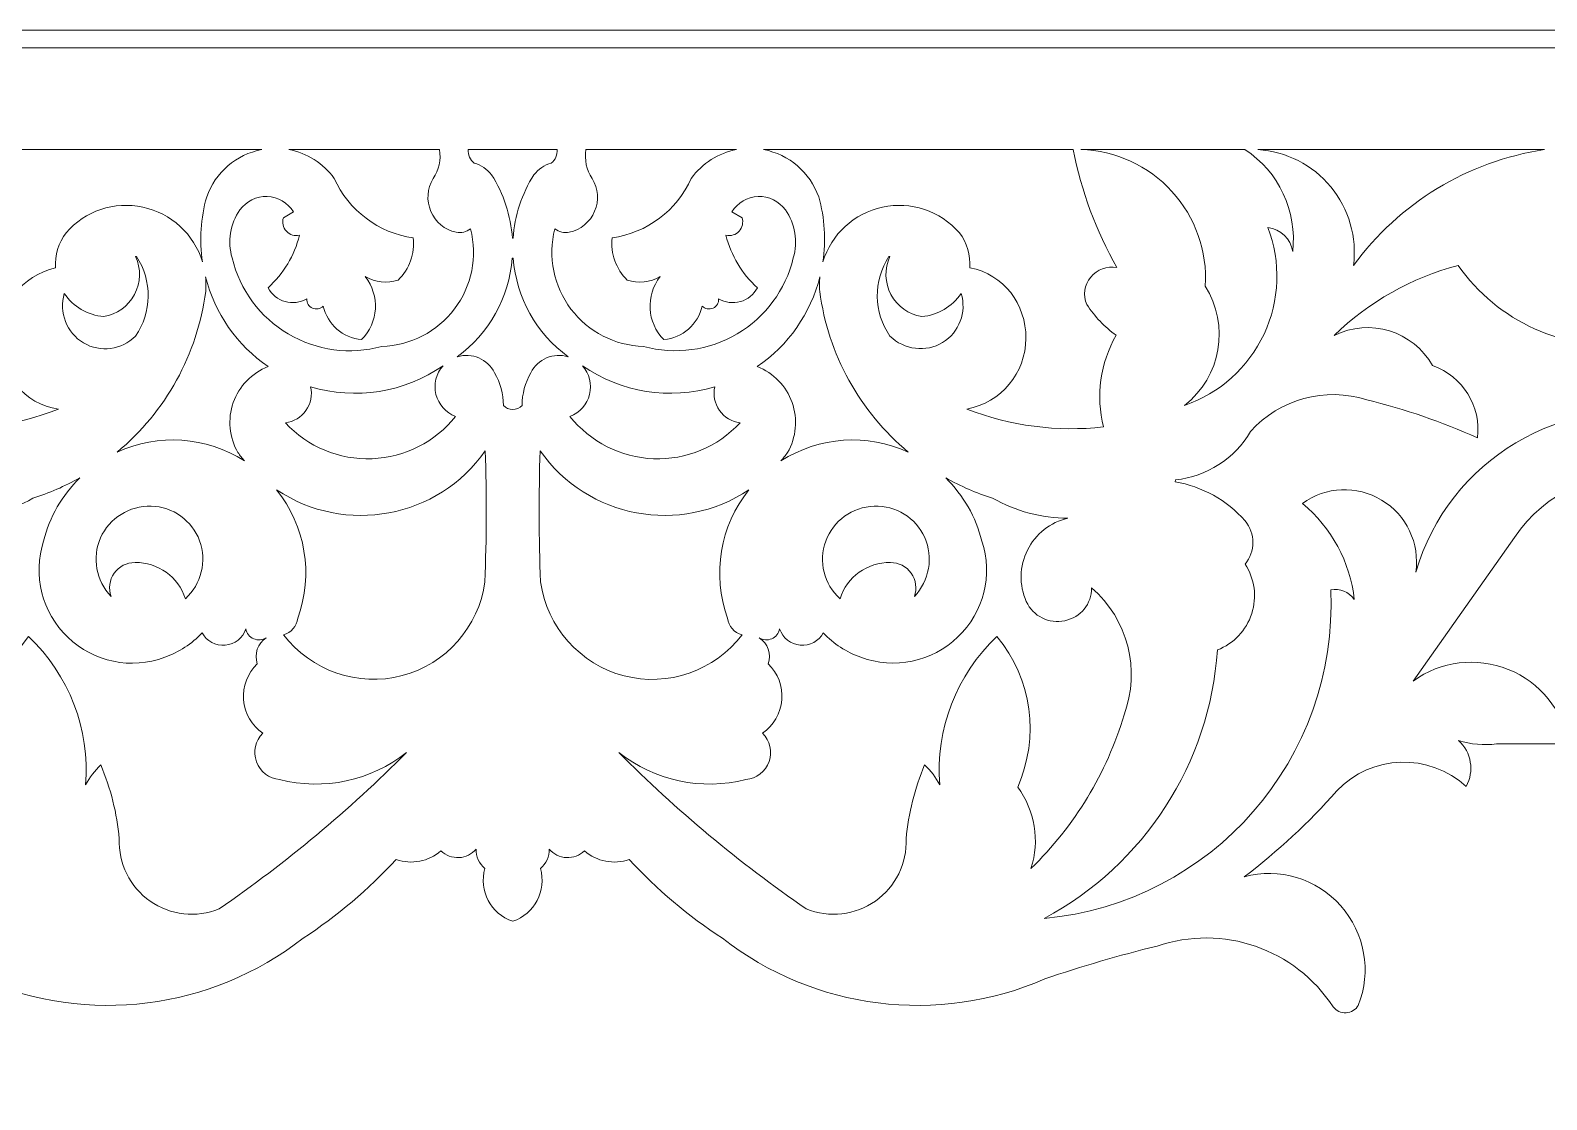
# Model space of a CAD drawing. Header units: millimetres. Extents: x 4609 to 4853, y 4052 to 4311.
# Drawn here: x 4683.8 to 4770.3, y 4113.4 to 4174.4 of the extents above; entities that cross this region are included whole.
import ezdxf

# ---------------------------------------------------------------- set-up
doc = ezdxf.new("R2010")
doc.units = ezdxf.units.MM
doc.header["$MEASUREMENT"] = 0
doc.layers.add('Layer 1', color=18, linetype='Continuous', true_color=0x000000)

msp = doc.modelspace()

# ---------------------------------------------------------------- linework, layer by layer
at = {"layer": 'Layer 1', "lineweight": 9}
for points, knots in [([(4609.335, 4174.444), (4609.335, 4174.444), (4853.335, 4174.444), (4853.335, 4174.444), (4853.335, 4174.444), (4853.335, 4052.444), (4853.335, 4052.444), (4853.335, 4052.444), (4609.335, 4052.444), (4609.335, 4052.444), (4609.335, 4052.444), (4609.335, 4174.444), (4609.335, 4174.444)], [0, 0, 0, 0, 0.25, 0.25, 0.25, 0.5, 0.5, 0.5, 0.75, 0.75, 0.75, 1, 1, 1, 1]), ([(4765.283, 4133.938), (4765.982, 4133.71), (4766.722, 4133.644), (4767.45, 4133.744), (4767.45, 4133.744), (4771.577, 4133.743), (4771.577, 4133.743), (4771.23, 4135.66), (4769.922, 4137.264), (4768.114, 4137.99), (4766.306, 4138.715), (4764.267, 4138.471), (4762.691, 4137.326), (4762.691, 4137.326), (4768.463, 4145.506), (4768.463, 4145.506), (4770.199, 4148.132), (4773.321, 4149.486), (4776.425, 4148.957), (4779.528, 4148.428), (4782.039, 4146.066), (4782.806, 4143.013), (4782.954, 4142.058), (4782.58, 4141.095), (4781.826, 4140.49), (4781.826, 4140.49), (4781.776, 4140.582), (4781.776, 4140.582), (4782.167, 4141.024), (4782.352, 4141.611), (4782.285, 4142.197), (4782.217, 4142.783), (4781.907, 4143.312), (4781.427, 4143.654), (4780.947, 4143.996), (4780.343, 4144.119), (4779.768, 4143.991), (4779.192, 4143.863), (4778.699, 4143.499), (4778.408, 4142.986), (4777.491, 4141.169), (4778.086, 4138.952), (4779.791, 4137.839), (4781.496, 4136.726), (4783.537, 4136.819), (4784.832, 4138.39), (4786.267, 4140.012), (4786.939, 4142.169), (4786.681, 4144.319), (4786.423, 4146.468), (4785.268, 4148.398), (4783.49, 4149.633), (4785.343, 4151.295), (4787.842, 4152.043), (4790.304, 4151.674), (4790.747, 4150.92), (4791.52, 4150.419), (4792.389, 4150.324), (4793.258, 4150.228), (4794.117, 4150.544), (4794.713, 4151.184), (4796.007, 4150.258), (4797.722, 4150.18), (4799.093, 4150.986), (4798.748, 4150.969), (4798.413, 4151.105), (4798.178, 4151.359), (4797.943, 4151.612), (4797.832, 4151.958), (4797.876, 4152.301), (4797.86, 4152.974), (4797.575, 4153.612), (4797.084, 4154.073), (4796.594, 4154.534), (4795.942, 4154.779), (4795.27, 4154.753), (4795.914, 4154.88), (4796.516, 4155.167), (4797.02, 4155.588), (4795.695, 4156.96), (4793.921, 4157.81), (4792.021, 4157.982), (4793.598, 4158.742), (4795.058, 4159.724), (4796.356, 4160.899), (4797.881, 4160.861), (4799.281, 4160.043), (4800.064, 4158.734), (4800.841, 4157.498), (4802.019, 4156.568), (4803.401, 4156.099), (4802.857, 4155.718), (4802.49, 4155.133), (4802.385, 4154.477), (4802.28, 4153.822), (4802.443, 4153.154), (4802.841, 4152.622), (4803.649, 4151.459), (4804.943, 4150.728), (4806.356, 4150.637), (4807.77, 4150.546), (4809.141, 4151.099), (4810.09, 4152.15), (4812.34, 4155.984), (4811.476, 4160.879), (4808.044, 4163.705), (4809.633, 4164.334), (4810.607, 4165.942), (4810.426, 4167.64), (4810.426, 4167.64), (4811.323, 4167.64), (4811.323, 4167.64), (4811.323, 4167.64), (4811.323, 4173.444), (4811.323, 4173.444), (4811.323, 4173.444), (4711.335, 4173.444), (4711.335, 4173.444), (4711.335, 4173.444), (4611.348, 4173.444), (4611.348, 4173.444), (4611.348, 4173.444), (4611.348, 4167.64), (4611.348, 4167.64), (4611.348, 4167.64), (4612.244, 4167.64), (4612.244, 4167.64), (4612.065, 4165.941), (4613.038, 4164.333), (4614.626, 4163.705), (4611.197, 4160.876), (4610.328, 4155.982), (4612.581, 4152.15), (4613.532, 4151.101), (4614.91, 4150.544), (4616.324, 4150.638), (4617.737, 4150.731), (4619.024, 4151.457), (4619.829, 4152.622), (4620.227, 4153.155), (4620.391, 4153.825), (4620.285, 4154.481), (4620.179, 4155.136), (4619.815, 4155.719), (4619.27, 4156.099), (4620.652, 4156.568), (4621.83, 4157.498), (4622.606, 4158.734), (4623.39, 4160.043), (4624.79, 4160.86), (4626.315, 4160.899), (4627.613, 4159.724), (4629.072, 4158.741), (4630.649, 4157.982), (4628.749, 4157.81), (4626.976, 4156.961), (4625.651, 4155.588), (4626.155, 4155.167), (4626.756, 4154.88), (4627.401, 4154.753), (4626.728, 4154.778), (4626.074, 4154.533), (4625.584, 4154.071), (4625.094, 4153.609), (4624.81, 4152.974), (4624.795, 4152.301), (4624.839, 4151.958), (4624.729, 4151.614), (4624.494, 4151.36), (4624.26, 4151.106), (4623.923, 4150.97), (4623.578, 4150.986), (4624.949, 4150.181), (4626.665, 4150.257), (4627.957, 4151.184), (4628.555, 4150.545), (4629.419, 4150.227), (4630.288, 4150.324), (4631.157, 4150.422), (4631.926, 4150.919), (4632.367, 4151.674), (4634.828, 4152.044), (4637.328, 4151.294), (4639.181, 4149.633), (4637.405, 4148.395), (4636.243, 4146.457), (4635.988, 4144.307), (4635.733, 4142.157), (4636.401, 4140.009), (4637.839, 4138.39), (4639.262, 4136.935), (4641.552, 4136.783), (4643.156, 4138.037), (4644.76, 4139.291), (4645.331, 4141.253), (4644.262, 4142.986), (4643.971, 4143.499), (4643.476, 4143.865), (4642.9, 4143.992), (4642.324, 4144.119), (4641.724, 4143.997), (4641.244, 4143.654), (4640.764, 4143.311), (4640.452, 4142.78), (4640.386, 4142.194), (4640.32, 4141.608), (4640.503, 4141.024), (4640.894, 4140.582), (4640.894, 4140.582), (4640.845, 4140.49), (4640.845, 4140.49), (4640.091, 4141.095), (4639.717, 4142.058), (4639.864, 4143.013), (4640.612, 4146.071), (4643.095, 4148.399), (4646.195, 4148.948), (4649.295, 4149.498), (4652.455, 4148.121), (4654.207, 4145.506), (4654.207, 4145.506), (4659.98, 4137.326), (4659.98, 4137.326), (4658.4, 4138.466), (4656.345, 4138.714), (4654.54, 4137.983), (4652.734, 4137.251), (4651.434, 4135.661), (4651.093, 4133.743), (4651.093, 4133.743), (4655.221, 4133.744), (4655.221, 4133.744), (4655.949, 4133.644), (4656.689, 4133.71), (4657.388, 4133.938), (4656.66, 4133.261), (4656.482, 4132.179), (4656.955, 4131.306), (4659.069, 4133.252), (4662.356, 4133.141), (4664.338, 4131.062), (4665.93, 4129.255), (4667.697, 4127.612), (4669.615, 4126.156), (4667.606, 4126.688), (4665.47, 4126.041), (4664.095, 4124.483), (4662.72, 4122.926), (4662.332, 4120.75), (4663.11, 4118.824), (4663.255, 4118.573), (4663.517, 4118.412), (4663.806, 4118.395), (4664.095, 4118.379), (4664.372, 4118.506), (4664.545, 4118.739), (4666.703, 4122.056), (4670.844, 4123.482), (4674.589, 4122.205), (4676.75, 4121.677), (4678.886, 4121.051), (4680.99, 4120.329), (4687.084, 4117.678), (4694.133, 4118.565), (4699.375, 4122.651), (4701.326, 4123.924), (4703.111, 4125.433), (4704.691, 4127.145), (4705.569, 4126.84), (4706.543, 4127.028), (4707.243, 4127.64), (4707.517, 4127.375), (4707.889, 4127.235), (4708.269, 4127.253), (4708.65, 4127.271), (4709.005, 4127.444), (4709.253, 4127.734), (4709.236, 4127.309), (4709.421, 4126.902), (4709.753, 4126.637), (4709.393, 4125.369), (4710.087, 4124.042), (4711.335, 4123.618), (4712.583, 4124.043), (4713.279, 4125.369), (4712.918, 4126.637), (4713.249, 4126.902), (4713.435, 4127.309), (4713.418, 4127.734), (4713.666, 4127.445), (4714.023, 4127.271), (4714.403, 4127.253), (4714.784, 4127.235), (4715.154, 4127.374), (4715.427, 4127.64), (4716.128, 4127.028), (4717.102, 4126.839), (4717.98, 4127.145), (4719.56, 4125.433), (4721.345, 4123.924), (4723.296, 4122.651), (4728.539, 4118.568), (4735.588, 4117.675), (4741.681, 4120.329), (4743.785, 4121.051), (4745.921, 4121.677), (4748.082, 4122.205), (4751.826, 4123.485), (4755.965, 4122.054), (4758.125, 4118.739), (4758.299, 4118.507), (4758.578, 4118.378), (4758.867, 4118.396), (4759.156, 4118.413), (4759.416, 4118.573), (4759.561, 4118.824), (4760.329, 4120.754), (4759.94, 4122.953), (4758.558, 4124.504), (4757.175, 4126.055), (4755.062, 4126.699), (4753.056, 4126.156), (4754.973, 4127.612), (4756.741, 4129.255), (4758.332, 4131.062), (4760.312, 4133.143), (4763.6, 4133.249), (4765.715, 4131.306), (4766.188, 4132.18), (4766.011, 4133.262), (4765.283, 4133.938)], [0, 0, 0, 0, 0.009091, 0.009091, 0.009091, 0.018182, 0.018182, 0.018182, 0.027273, 0.027273, 0.027273, 0.036364, 0.036364, 0.036364, 0.045455, 0.045455, 0.045455, 0.054545, 0.054545, 0.054545, 0.063636, 0.063636, 0.063636, 0.072727, 0.072727, 0.072727, 0.081818, 0.081818, 0.081818, 0.090909, 0.090909, 0.090909, 0.1, 0.1, 0.1, 0.109091, 0.109091, 0.109091, 0.118182, 0.118182, 0.118182, 0.127273, 0.127273, 0.127273, 0.136364, 0.136364, 0.136364, 0.145455, 0.145455, 0.145455, 0.154545, 0.154545, 0.154545, 0.163636, 0.163636, 0.163636, 0.172727, 0.172727, 0.172727, 0.181818, 0.181818, 0.181818, 0.190909, 0.190909, 0.190909, 0.2, 0.2, 0.2, 0.209091, 0.209091, 0.209091, 0.218182, 0.218182, 0.218182, 0.227273, 0.227273, 0.227273, 0.236364, 0.236364, 0.236364, 0.245455, 0.245455, 0.245455, 0.254545, 0.254545, 0.254545, 0.263636, 0.263636, 0.263636, 0.272727, 0.272727, 0.272727, 0.281818, 0.281818, 0.281818, 0.290909, 0.290909, 0.290909, 0.3, 0.3, 0.3, 0.309091, 0.309091, 0.309091, 0.318182, 0.318182, 0.318182, 0.327273, 0.327273, 0.327273, 0.336364, 0.336364, 0.336364, 0.345455, 0.345455, 0.345455, 0.354545, 0.354545, 0.354545, 0.363636, 0.363636, 0.363636, 0.372727, 0.372727, 0.372727, 0.381818, 0.381818, 0.381818, 0.390909, 0.390909, 0.390909, 0.4, 0.4, 0.4, 0.409091, 0.409091, 0.409091, 0.418182, 0.418182, 0.418182, 0.427273, 0.427273, 0.427273, 0.436364, 0.436364, 0.436364, 0.445455, 0.445455, 0.445455, 0.454545, 0.454545, 0.454545, 0.463636, 0.463636, 0.463636, 0.472727, 0.472727, 0.472727, 0.481818, 0.481818, 0.481818, 0.490909, 0.490909, 0.490909, 0.5, 0.5, 0.5, 0.509091, 0.509091, 0.509091, 0.518182, 0.518182, 0.518182, 0.527273, 0.527273, 0.527273, 0.536364, 0.536364, 0.536364, 0.545455, 0.545455, 0.545455, 0.554545, 0.554545, 0.554545, 0.563636, 0.563636, 0.563636, 0.572727, 0.572727, 0.572727, 0.581818, 0.581818, 0.581818, 0.590909, 0.590909, 0.590909, 0.6, 0.6, 0.6, 0.609091, 0.609091, 0.609091, 0.618182, 0.618182, 0.618182, 0.627273, 0.627273, 0.627273, 0.636364, 0.636364, 0.636364, 0.645455, 0.645455, 0.645455, 0.654545, 0.654545, 0.654545, 0.663636, 0.663636, 0.663636, 0.672727, 0.672727, 0.672727, 0.681818, 0.681818, 0.681818, 0.690909, 0.690909, 0.690909, 0.7, 0.7, 0.7, 0.709091, 0.709091, 0.709091, 0.718182, 0.718182, 0.718182, 0.727273, 0.727273, 0.727273, 0.736364, 0.736364, 0.736364, 0.745455, 0.745455, 0.745455, 0.754545, 0.754545, 0.754545, 0.763636, 0.763636, 0.763636, 0.772727, 0.772727, 0.772727, 0.781818, 0.781818, 0.781818, 0.790909, 0.790909, 0.790909, 0.8, 0.8, 0.8, 0.809091, 0.809091, 0.809091, 0.818182, 0.818182, 0.818182, 0.827273, 0.827273, 0.827273, 0.836364, 0.836364, 0.836364, 0.845455, 0.845455, 0.845455, 0.854545, 0.854545, 0.854545, 0.863636, 0.863636, 0.863636, 0.872727, 0.872727, 0.872727, 0.881818, 0.881818, 0.881818, 0.890909, 0.890909, 0.890909, 0.9, 0.9, 0.9, 0.909091, 0.909091, 0.909091, 0.918182, 0.918182, 0.918182, 0.927273, 0.927273, 0.927273, 0.936364, 0.936364, 0.936364, 0.945455, 0.945455, 0.945455, 0.954545, 0.954545, 0.954545, 0.963636, 0.963636, 0.963636, 0.972727, 0.972727, 0.972727, 0.981818, 0.981818, 0.981818, 0.990909, 0.990909, 0.990909, 1, 1, 1, 1]), ([(4685.428, 4152.842), (4682.956, 4151.875), (4680.284, 4151.524), (4677.646, 4151.821), (4678.087, 4153.592), (4677.827, 4155.464), (4676.92, 4157.048), (4677.579, 4157.524), (4678.145, 4158.117), (4678.591, 4158.798), (4678.816, 4159.324), (4678.73, 4159.931), (4678.368, 4160.374), (4678.007, 4160.817), (4677.436, 4161.024), (4676.876, 4160.909), (4678.063, 4163.004), (4678.904, 4165.276), (4679.366, 4167.64), (4679.366, 4167.64), (4697.026, 4167.64), (4697.026, 4167.64), (4695.57, 4167.365), (4694.372, 4166.336), (4693.881, 4164.938), (4693.54, 4163.734), (4693.459, 4162.471), (4693.645, 4161.232), (4693.162, 4162.818), (4691.856, 4164.016), (4690.234, 4164.36), (4688.613, 4164.703), (4686.945, 4164.151), (4685.862, 4162.897), (4685.427, 4162.324), (4685.214, 4161.614), (4685.262, 4160.896), (4683.336, 4160.455), (4681.996, 4158.707), (4682.069, 4156.733), (4682.143, 4154.758), (4683.475, 4153.138), (4685.428, 4152.842)], [0, 0, 0, 0, 0.071429, 0.071429, 0.071429, 0.142857, 0.142857, 0.142857, 0.214286, 0.214286, 0.214286, 0.285714, 0.285714, 0.285714, 0.357143, 0.357143, 0.357143, 0.428571, 0.428571, 0.428571, 0.5, 0.5, 0.5, 0.571429, 0.571429, 0.571429, 0.642857, 0.642857, 0.642857, 0.714286, 0.714286, 0.714286, 0.785714, 0.785714, 0.785714, 0.857143, 0.857143, 0.857143, 0.928571, 0.928571, 0.928571, 1, 1, 1, 1]), ([(4703.873, 4156.413), (4702.071, 4155.917), (4700.146, 4156.173), (4698.537, 4157.122), (4696.928, 4158.071), (4695.77, 4159.641), (4695.333, 4161.457), (4695.061, 4162.394), (4695.226, 4163.403), (4695.781, 4164.205), (4696.141, 4164.701), (4696.724, 4164.984), (4697.336, 4164.962), (4697.948, 4164.939), (4698.511, 4164.609), (4698.834, 4164.089), (4698.834, 4164.089), (4698.257, 4163.752), (4698.257, 4163.752), (4698.17, 4163.485), (4698.235, 4163.192), (4698.425, 4162.985), (4698.615, 4162.779), (4698.899, 4162.69), (4699.173, 4162.755), (4698.889, 4161.6), (4698.265, 4160.557), (4697.383, 4159.761), (4697.583, 4159.374), (4697.933, 4159.088), (4698.352, 4158.969), (4698.77, 4158.85), (4699.217, 4158.908), (4699.59, 4159.132), (4699.575, 4158.902), (4699.705, 4158.688), (4699.916, 4158.595), (4700.127, 4158.503), (4700.369, 4158.549), (4700.527, 4158.716), (4700.769, 4157.673), (4701.648, 4156.902), (4702.713, 4156.798), (4703.684, 4157.773), (4703.774, 4159.317), (4702.922, 4160.395), (4703.492, 4160.065), (4704.176, 4159.993), (4704.802, 4160.2), (4705.446, 4160.825), (4705.765, 4161.713), (4705.665, 4162.605), (4703.679, 4162.886), (4701.975, 4164.168), (4701.153, 4165.998), (4700.531, 4166.856), (4699.605, 4167.444), (4698.564, 4167.64), (4698.564, 4167.64), (4707.16, 4167.64), (4707.16, 4167.64), (4707.253, 4167.064), (4707.125, 4166.473), (4706.802, 4165.986), (4706.457, 4165.422), (4706.406, 4164.725), (4706.666, 4164.116), (4706.926, 4163.508), (4707.46, 4163.064), (4708.107, 4162.923), (4708.397, 4162.879), (4708.692, 4162.947), (4708.934, 4163.113), (4709.337, 4161.532), (4709, 4159.853), (4708.018, 4158.55), (4707.035, 4157.247), (4705.504, 4156.461), (4703.873, 4156.413)], [0, 0, 0, 0, 0.038462, 0.038462, 0.038462, 0.076923, 0.076923, 0.076923, 0.115385, 0.115385, 0.115385, 0.153846, 0.153846, 0.153846, 0.192308, 0.192308, 0.192308, 0.230769, 0.230769, 0.230769, 0.269231, 0.269231, 0.269231, 0.307692, 0.307692, 0.307692, 0.346154, 0.346154, 0.346154, 0.384615, 0.384615, 0.384615, 0.423077, 0.423077, 0.423077, 0.461538, 0.461538, 0.461538, 0.5, 0.5, 0.5, 0.538462, 0.538462, 0.538462, 0.576923, 0.576923, 0.576923, 0.615385, 0.615385, 0.615385, 0.653846, 0.653846, 0.653846, 0.692308, 0.692308, 0.692308, 0.730769, 0.730769, 0.730769, 0.769231, 0.769231, 0.769231, 0.807692, 0.807692, 0.807692, 0.846154, 0.846154, 0.846154, 0.884615, 0.884615, 0.884615, 0.923077, 0.923077, 0.923077, 0.961538, 0.961538, 0.961538, 1, 1, 1, 1]), ([(4711.353, 4162.58), (4711.353, 4162.58), (4711.318, 4162.58), (4711.318, 4162.58), (4711.23, 4163.871), (4710.82, 4165.119), (4710.124, 4166.21), (4709.868, 4166.523), (4709.525, 4166.753), (4709.139, 4166.871), (4708.901, 4167.052), (4708.774, 4167.343), (4708.804, 4167.64), (4708.804, 4167.64), (4711.335, 4167.64), (4711.335, 4167.64), (4711.335, 4167.64), (4713.867, 4167.64), (4713.867, 4167.64), (4713.896, 4167.343), (4713.769, 4167.052), (4713.532, 4166.871), (4713.145, 4166.753), (4712.803, 4166.523), (4712.547, 4166.21), (4711.851, 4165.119), (4711.441, 4163.871), (4711.353, 4162.58)], [0, 0, 0, 0, 0.111111, 0.111111, 0.111111, 0.222222, 0.222222, 0.222222, 0.333333, 0.333333, 0.333333, 0.444444, 0.444444, 0.444444, 0.555556, 0.555556, 0.555556, 0.666667, 0.666667, 0.666667, 0.777778, 0.777778, 0.777778, 0.888889, 0.888889, 0.888889, 1, 1, 1, 1]), ([(4718.798, 4156.413), (4717.167, 4156.457), (4715.644, 4157.241), (4714.659, 4158.542), (4713.674, 4159.843), (4713.337, 4161.531), (4713.737, 4163.113), (4713.978, 4162.947), (4714.274, 4162.879), (4714.564, 4162.923), (4715.21, 4163.066), (4715.748, 4163.512), (4716.007, 4164.121), (4716.265, 4164.73), (4716.215, 4165.423), (4715.869, 4165.986), (4715.546, 4166.473), (4715.418, 4167.064), (4715.51, 4167.64), (4715.51, 4167.64), (4724.107, 4167.64), (4724.107, 4167.64), (4723.065, 4167.443), (4722.139, 4166.856), (4721.517, 4165.998), (4720.697, 4164.168), (4718.992, 4162.887), (4717.006, 4162.605), (4716.906, 4161.713), (4717.224, 4160.825), (4717.869, 4160.2), (4718.495, 4159.994), (4719.179, 4160.064), (4719.749, 4160.395), (4718.897, 4159.316), (4718.986, 4157.772), (4719.957, 4156.798), (4721.022, 4156.903), (4721.902, 4157.673), (4722.144, 4158.716), (4722.303, 4158.551), (4722.55, 4158.503), (4722.76, 4158.598), (4722.97, 4158.692), (4723.098, 4158.902), (4723.08, 4159.132), (4723.454, 4158.909), (4723.903, 4158.85), (4724.321, 4158.97), (4724.739, 4159.089), (4725.089, 4159.374), (4725.288, 4159.761), (4724.406, 4160.557), (4723.782, 4161.6), (4723.498, 4162.755), (4723.772, 4162.691), (4724.058, 4162.78), (4724.248, 4162.988), (4724.437, 4163.195), (4724.501, 4163.486), (4724.414, 4163.752), (4724.414, 4163.752), (4723.837, 4164.089), (4723.837, 4164.089), (4724.158, 4164.61), (4724.718, 4164.937), (4725.33, 4164.962), (4725.941, 4164.986), (4726.528, 4164.7), (4726.89, 4164.205), (4727.444, 4163.404), (4727.609, 4162.394), (4727.338, 4161.457), (4726.903, 4159.641), (4725.75, 4158.078), (4724.142, 4157.127), (4722.534, 4156.176), (4720.6, 4155.92), (4718.798, 4156.413)], [0, 0, 0, 0, 0.038462, 0.038462, 0.038462, 0.076923, 0.076923, 0.076923, 0.115385, 0.115385, 0.115385, 0.153846, 0.153846, 0.153846, 0.192308, 0.192308, 0.192308, 0.230769, 0.230769, 0.230769, 0.269231, 0.269231, 0.269231, 0.307692, 0.307692, 0.307692, 0.346154, 0.346154, 0.346154, 0.384615, 0.384615, 0.384615, 0.423077, 0.423077, 0.423077, 0.461538, 0.461538, 0.461538, 0.5, 0.5, 0.5, 0.538462, 0.538462, 0.538462, 0.576923, 0.576923, 0.576923, 0.615385, 0.615385, 0.615385, 0.653846, 0.653846, 0.653846, 0.692308, 0.692308, 0.692308, 0.730769, 0.730769, 0.730769, 0.769231, 0.769231, 0.769231, 0.807692, 0.807692, 0.807692, 0.846154, 0.846154, 0.846154, 0.884615, 0.884615, 0.884615, 0.923077, 0.923077, 0.923077, 0.961538, 0.961538, 0.961538, 1, 1, 1, 1]), ([(4737.243, 4152.842), (4739.185, 4153.203), (4740.596, 4154.895), (4740.604, 4156.87), (4740.612, 4158.846), (4739.348, 4160.52), (4737.409, 4160.896), (4737.456, 4161.614), (4737.244, 4162.324), (4736.809, 4162.897), (4735.72, 4164.147), (4734.038, 4164.706), (4732.418, 4164.356), (4730.798, 4164.006), (4729.502, 4162.82), (4729.026, 4161.232), (4729.212, 4162.471), (4729.131, 4163.734), (4728.789, 4164.938), (4728.298, 4166.336), (4727.101, 4167.366), (4725.645, 4167.64), (4725.645, 4167.64), (4743.305, 4167.64), (4743.305, 4167.64), (4743.767, 4165.276), (4744.607, 4163.004), (4745.795, 4160.909), (4745.234, 4161.021), (4744.657, 4160.813), (4744.298, 4160.368), (4743.938, 4159.924), (4743.853, 4159.323), (4744.08, 4158.798), (4744.525, 4158.117), (4745.092, 4157.524), (4745.751, 4157.048), (4744.844, 4155.464), (4744.583, 4153.592), (4745.025, 4151.821), (4742.387, 4151.524), (4739.715, 4151.875), (4737.243, 4152.842)], [0, 0, 0, 0, 0.071429, 0.071429, 0.071429, 0.142857, 0.142857, 0.142857, 0.214286, 0.214286, 0.214286, 0.285714, 0.285714, 0.285714, 0.357143, 0.357143, 0.357143, 0.428571, 0.428571, 0.428571, 0.5, 0.5, 0.5, 0.571429, 0.571429, 0.571429, 0.642857, 0.642857, 0.642857, 0.714286, 0.714286, 0.714286, 0.785714, 0.785714, 0.785714, 0.857143, 0.857143, 0.857143, 0.928571, 0.928571, 0.928571, 1, 1, 1, 1]), ([(4749.657, 4153.048), (4751.733, 4154.684), (4752.242, 4157.619), (4750.833, 4159.856), (4750.957, 4161.838), (4750.271, 4163.786), (4748.932, 4165.254), (4747.593, 4166.721), (4745.726, 4167.582), (4743.74, 4167.64), (4743.74, 4167.64), (4753.099, 4167.64), (4753.099, 4167.64), (4755.034, 4166.374), (4756.087, 4164.121), (4755.82, 4161.824), (4755.713, 4162.548), (4755.136, 4163.11), (4754.41, 4163.197), (4755.161, 4161.225), (4755.08, 4159.032), (4754.186, 4157.12), (4753.293, 4155.208), (4751.652, 4153.737), (4749.657, 4153.048)], [0, 0, 0, 0, 0.125, 0.125, 0.125, 0.25, 0.25, 0.25, 0.375, 0.375, 0.375, 0.5, 0.5, 0.5, 0.625, 0.625, 0.625, 0.75, 0.75, 0.75, 0.875, 0.875, 0.875, 1, 1, 1, 1]), ([(4753.834, 4167.64), (4753.834, 4167.64), (4770.173, 4167.64), (4770.173, 4167.64), (4765.804, 4166.975), (4761.886, 4164.594), (4759.285, 4161.022), (4759.495, 4162.634), (4759.027, 4164.261), (4757.992, 4165.516), (4756.957, 4166.77), (4755.457, 4167.539), (4753.834, 4167.64)], [0, 0, 0, 0, 0.25, 0.25, 0.25, 0.5, 0.5, 0.5, 0.75, 0.75, 0.75, 1, 1, 1, 1]), ([(4689.818, 4156.996), (4689.033, 4156.208), (4687.814, 4156.051), (4686.855, 4156.614), (4685.897, 4157.178), (4685.454, 4158.364), (4685.761, 4159.433), (4686.269, 4158.675), (4687.095, 4158.192), (4688.005, 4158.121), (4688.757, 4158.241), (4689.408, 4158.706), (4689.765, 4159.378), (4690.123, 4160.05), (4690.147, 4160.846), (4689.826, 4161.536), (4689.826, 4161.536), (4689.881, 4161.546), (4689.881, 4161.546), (4690.786, 4160.158), (4690.76, 4158.359), (4689.818, 4156.996)], [0, 0, 0, 0, 0.142857, 0.142857, 0.142857, 0.285714, 0.285714, 0.285714, 0.428571, 0.428571, 0.428571, 0.571429, 0.571429, 0.571429, 0.714286, 0.714286, 0.714286, 0.857143, 0.857143, 0.857143, 1, 1, 1, 1]), ([(4732.853, 4156.996), (4731.91, 4158.358), (4731.886, 4160.157), (4732.789, 4161.546), (4732.789, 4161.546), (4732.844, 4161.536), (4732.844, 4161.536), (4732.525, 4160.845), (4732.549, 4160.045), (4732.908, 4159.373), (4733.267, 4158.702), (4733.914, 4158.239), (4734.665, 4158.121), (4735.575, 4158.192), (4736.402, 4158.675), (4736.91, 4159.433), (4737.237, 4158.37), (4736.804, 4157.221), (4735.856, 4156.639), (4734.908, 4156.056), (4733.653, 4156.223), (4732.853, 4156.996)], [0, 0, 0, 0, 0.142857, 0.142857, 0.142857, 0.285714, 0.285714, 0.285714, 0.428571, 0.428571, 0.428571, 0.571429, 0.571429, 0.571429, 0.714286, 0.714286, 0.714286, 0.857143, 0.857143, 0.857143, 1, 1, 1, 1]), ([(4711.335, 4152.822), (4711.135, 4152.822), (4710.942, 4152.903), (4710.801, 4153.045), (4710.801, 4153.701), (4710.629, 4154.345), (4710.303, 4154.913), (4709.91, 4155.696), (4709.01, 4156.082), (4708.172, 4155.825), (4709.985, 4157.152), (4711.131, 4159.2), (4711.311, 4161.439), (4711.311, 4161.439), (4711.36, 4161.439), (4711.36, 4161.439), (4711.54, 4159.2), (4712.685, 4157.151), (4714.498, 4155.825), (4713.66, 4156.081), (4712.76, 4155.697), (4712.368, 4154.913), (4712.042, 4154.345), (4711.87, 4153.701), (4711.87, 4153.045), (4711.729, 4152.903), (4711.536, 4152.822), (4711.335, 4152.822)], [0, 0, 0, 0, 0.111111, 0.111111, 0.111111, 0.222222, 0.222222, 0.222222, 0.333333, 0.333333, 0.333333, 0.444444, 0.444444, 0.444444, 0.555556, 0.555556, 0.555556, 0.666667, 0.666667, 0.666667, 0.777778, 0.777778, 0.777778, 0.888889, 0.888889, 0.888889, 1, 1, 1, 1]), ([(4741.652, 4123.784), (4747.363, 4126.848), (4751.093, 4132.629), (4751.524, 4139.096), (4752.456, 4139.457), (4753.176, 4140.22), (4753.482, 4141.171), (4753.789, 4142.123), (4753.653, 4143.156), (4753.106, 4143.993), (4753.697, 4144.713), (4753.698, 4145.749), (4753.106, 4146.468), (4752.063, 4147.64), (4750.655, 4148.424), (4749.11, 4148.691), (4749.11, 4148.691), (4749.145, 4148.804), (4749.145, 4148.804), (4750.927, 4148.987), (4752.514, 4150.009), (4753.415, 4151.558), (4755.073, 4153.415), (4757.671, 4154.124), (4760.044, 4153.369), (4762.21, 4152.839), (4764.324, 4152.111), (4766.357, 4151.196), (4766.582, 4153.001), (4765.518, 4154.717), (4763.799, 4155.315), (4762.687, 4157.294), (4760.221, 4158.053), (4758.191, 4157.036), (4760.159, 4158.962), (4762.597, 4160.341), (4765.261, 4161.035), (4767.5, 4157.828), (4771.312, 4156.107), (4775.198, 4156.551), (4775.165, 4156.197), (4775.21, 4155.84), (4775.329, 4155.505), (4775.465, 4154.105), (4776.408, 4152.915), (4777.741, 4152.465), (4771.203, 4153.82), (4764.723, 4149.945), (4762.839, 4143.539), (4763.078, 4145.176), (4762.311, 4146.796), (4760.893, 4147.647), (4759.475, 4148.498), (4757.709, 4148.432), (4756.377, 4147.452), (4758.037, 4146.082), (4759.098, 4144.116), (4759.333, 4141.976), (4759.033, 4142.41), (4758.504, 4142.624), (4757.986, 4142.52), (4758.43, 4132.919), (4751.223, 4124.665), (4741.652, 4123.784)], [0, 0, 0, 0, 0.047619, 0.047619, 0.047619, 0.095238, 0.095238, 0.095238, 0.142857, 0.142857, 0.142857, 0.190476, 0.190476, 0.190476, 0.238095, 0.238095, 0.238095, 0.285714, 0.285714, 0.285714, 0.333333, 0.333333, 0.333333, 0.380952, 0.380952, 0.380952, 0.428571, 0.428571, 0.428571, 0.47619, 0.47619, 0.47619, 0.52381, 0.52381, 0.52381, 0.571429, 0.571429, 0.571429, 0.619048, 0.619048, 0.619048, 0.666667, 0.666667, 0.666667, 0.714286, 0.714286, 0.714286, 0.761905, 0.761905, 0.761905, 0.809524, 0.809524, 0.809524, 0.857143, 0.857143, 0.857143, 0.904762, 0.904762, 0.904762, 0.952381, 0.952381, 0.952381, 1, 1, 1, 1]), ([(4696.035, 4149.881), (4693.857, 4151.274), (4691.121, 4151.463), (4688.772, 4150.381), (4691.553, 4152.692), (4693.357, 4155.966), (4693.824, 4159.551), (4693.846, 4159.829), (4693.843, 4160.108), (4693.815, 4160.385), (4694.342, 4158.298), (4695.614, 4156.477), (4697.393, 4155.265), (4696.459, 4154.903), (4695.73, 4154.151), (4695.399, 4153.206), (4695.067, 4152.261), (4695.162, 4151.224), (4695.664, 4150.358), (4695.782, 4150.194), (4695.906, 4150.035), (4696.035, 4149.881)], [0, 0, 0, 0, 0.142857, 0.142857, 0.142857, 0.285714, 0.285714, 0.285714, 0.428571, 0.428571, 0.428571, 0.571429, 0.571429, 0.571429, 0.714286, 0.714286, 0.714286, 0.857143, 0.857143, 0.857143, 1, 1, 1, 1]), ([(4726.636, 4149.881), (4726.765, 4150.035), (4726.888, 4150.194), (4727.007, 4150.358), (4727.507, 4151.225), (4727.604, 4152.267), (4727.27, 4153.212), (4726.937, 4154.156), (4726.212, 4154.905), (4725.278, 4155.265), (4727.057, 4156.477), (4728.329, 4158.297), (4728.856, 4160.385), (4728.827, 4160.108), (4728.824, 4159.829), (4728.847, 4159.551), (4729.314, 4155.966), (4731.117, 4152.691), (4733.898, 4150.381), (4731.549, 4151.463), (4728.814, 4151.275), (4726.636, 4149.881)], [0, 0, 0, 0, 0.142857, 0.142857, 0.142857, 0.285714, 0.285714, 0.285714, 0.428571, 0.428571, 0.428571, 0.571429, 0.571429, 0.571429, 0.714286, 0.714286, 0.714286, 0.857143, 0.857143, 0.857143, 1, 1, 1, 1]), ([(4698.369, 4152.053), (4698.844, 4152.113), (4699.272, 4152.371), (4699.546, 4152.764), (4699.821, 4153.156), (4699.917, 4153.644), (4699.811, 4154.111), (4702.378, 4153.338), (4705.156, 4153.777), (4707.36, 4155.305), (4706.964, 4154.861), (4706.813, 4154.25), (4706.957, 4153.673), (4707.101, 4153.096), (4707.517, 4152.629), (4708.075, 4152.423), (4706.916, 4150.962), (4705.177, 4150.08), (4703.313, 4150.007), (4701.449, 4149.934), (4699.639, 4150.686), (4698.369, 4152.053)], [0, 0, 0, 0, 0.142857, 0.142857, 0.142857, 0.285714, 0.285714, 0.285714, 0.428571, 0.428571, 0.428571, 0.571429, 0.571429, 0.571429, 0.714286, 0.714286, 0.714286, 0.857143, 0.857143, 0.857143, 1, 1, 1, 1]), ([(4724.302, 4152.053), (4723.034, 4150.684), (4721.233, 4149.937), (4719.369, 4150.006), (4717.505, 4150.076), (4715.757, 4150.964), (4714.595, 4152.423), (4715.153, 4152.631), (4715.572, 4153.1), (4715.715, 4153.678), (4715.857, 4154.255), (4715.708, 4154.862), (4715.311, 4155.305), (4717.515, 4153.778), (4720.292, 4153.338), (4722.86, 4154.111), (4722.754, 4153.644), (4722.851, 4153.154), (4723.126, 4152.762), (4723.401, 4152.37), (4723.826, 4152.112), (4724.302, 4152.053)], [0, 0, 0, 0, 0.142857, 0.142857, 0.142857, 0.285714, 0.285714, 0.285714, 0.428571, 0.428571, 0.428571, 0.571429, 0.571429, 0.571429, 0.714286, 0.714286, 0.714286, 0.857143, 0.857143, 0.857143, 1, 1, 1, 1]), ([(4698.255, 4139.967), (4698.698, 4140.084), (4699.025, 4140.458), (4699.081, 4140.913), (4699.979, 4143.4), (4699.52, 4146.173), (4697.866, 4148.235), (4701.784, 4145.617), (4707.071, 4146.602), (4709.773, 4150.463), (4709.852, 4147.968), (4709.844, 4145.471), (4709.748, 4142.976), (4709.396, 4140.407), (4707.536, 4138.301), (4705.03, 4137.635), (4702.524, 4136.969), (4699.835, 4137.911), (4698.255, 4139.967)], [0, 0, 0, 0, 0.166667, 0.166667, 0.166667, 0.333333, 0.333333, 0.333333, 0.5, 0.5, 0.5, 0.666667, 0.666667, 0.666667, 0.833333, 0.833333, 0.833333, 1, 1, 1, 1]), ([(4724.416, 4139.967), (4722.85, 4137.9), (4720.197, 4136.975), (4717.686, 4137.623), (4715.175, 4138.271), (4713.293, 4140.41), (4712.923, 4142.976), (4712.827, 4145.471), (4712.819, 4147.968), (4712.898, 4150.463), (4715.605, 4146.606), (4720.89, 4145.613), (4724.805, 4148.235), (4723.152, 4146.172), (4722.691, 4143.4), (4723.589, 4140.913), (4723.646, 4140.458), (4723.973, 4140.084), (4724.416, 4139.967)], [0, 0, 0, 0, 0.166667, 0.166667, 0.166667, 0.333333, 0.333333, 0.333333, 0.5, 0.5, 0.5, 0.666667, 0.666667, 0.666667, 0.833333, 0.833333, 0.833333, 1, 1, 1, 1]), ([(4696.77, 4138.308), (4696.213, 4137.774), (4695.926, 4137.018), (4695.989, 4136.25), (4696.052, 4135.481), (4696.453, 4134.784), (4697.088, 4134.348), (4696.657, 4133.925), (4696.513, 4133.288), (4696.719, 4132.72), (4696.926, 4132.152), (4697.436, 4131.758), (4698.039, 4131.711), (4700.562, 4131.062), (4703.242, 4131.629), (4705.285, 4133.247), (4702.001, 4129.953), (4698.422, 4126.967), (4694.594, 4124.327), (4693.292, 4123.796), (4691.809, 4123.963), (4690.657, 4124.77), (4689.505, 4125.577), (4688.842, 4126.926), (4688.896, 4128.332), (4688.764, 4129.783), (4688.408, 4131.205), (4687.84, 4132.548), (4687.496, 4132.212), (4687.205, 4131.827), (4686.976, 4131.405), (4687.232, 4134.574), (4686.033, 4137.685), (4683.716, 4139.862), (4681.73, 4137.451), (4681.273, 4134.131), (4682.536, 4131.275), (4681.549, 4129.941), (4681.267, 4128.214), (4681.777, 4126.635), (4679.286, 4129.053), (4677.457, 4132.072), (4676.467, 4135.4), (4675.51, 4137.962), (4676.251, 4140.852), (4678.321, 4142.64), (4678.334, 4141.718), (4678.991, 4140.932), (4679.896, 4140.755), (4680.801, 4140.578), (4681.684, 4141.01), (4682.043, 4141.859), (4682.461, 4142.8), (4682.437, 4143.878), (4681.976, 4144.799), (4681.516, 4145.72), (4680.674, 4146.386), (4679.67, 4146.616), (4681.174, 4146.622), (4682.651, 4147.011), (4683.963, 4147.748), (4684.893, 4148.044), (4685.791, 4148.435), (4686.642, 4148.914), (4685.633, 4147.927), (4684.92, 4146.68), (4684.581, 4145.31), (4683.948, 4143.366), (4684.485, 4141.231), (4685.964, 4139.82), (4687.443, 4138.408), (4689.573, 4137.96), (4691.486, 4138.683), (4692.301, 4138.965), (4693.034, 4139.443), (4693.621, 4140.076), (4693.881, 4139.598), (4694.401, 4139.32), (4694.944, 4139.37), (4695.486, 4139.42), (4695.944, 4139.779), (4696.112, 4140.297), (4696.159, 4140.047), (4696.328, 4139.836), (4696.563, 4139.736), (4696.797, 4139.636), (4697.064, 4139.657), (4697.278, 4139.796), (4696.785, 4139.476), (4696.574, 4138.862), (4696.77, 4138.308)], [0, 0, 0, 0, 0.033333, 0.033333, 0.033333, 0.066667, 0.066667, 0.066667, 0.1, 0.1, 0.1, 0.133333, 0.133333, 0.133333, 0.166667, 0.166667, 0.166667, 0.2, 0.2, 0.2, 0.233333, 0.233333, 0.233333, 0.266667, 0.266667, 0.266667, 0.3, 0.3, 0.3, 0.333333, 0.333333, 0.333333, 0.366667, 0.366667, 0.366667, 0.4, 0.4, 0.4, 0.433333, 0.433333, 0.433333, 0.466667, 0.466667, 0.466667, 0.5, 0.5, 0.5, 0.533333, 0.533333, 0.533333, 0.566667, 0.566667, 0.566667, 0.6, 0.6, 0.6, 0.633333, 0.633333, 0.633333, 0.666667, 0.666667, 0.666667, 0.7, 0.7, 0.7, 0.733333, 0.733333, 0.733333, 0.766667, 0.766667, 0.766667, 0.8, 0.8, 0.8, 0.833333, 0.833333, 0.833333, 0.866667, 0.866667, 0.866667, 0.9, 0.9, 0.9, 0.933333, 0.933333, 0.933333, 0.966667, 0.966667, 0.966667, 1, 1, 1, 1]), ([(4725.901, 4138.308), (4726.096, 4138.862), (4725.886, 4139.477), (4725.393, 4139.796), (4725.607, 4139.658), (4725.876, 4139.636), (4726.11, 4139.737), (4726.344, 4139.838), (4726.512, 4140.047), (4726.559, 4140.297), (4726.731, 4139.78), (4727.194, 4139.416), (4727.736, 4139.37), (4728.279, 4139.323), (4728.793, 4139.596), (4729.05, 4140.076), (4729.636, 4139.444), (4730.37, 4138.965), (4731.185, 4138.683), (4733.101, 4137.97), (4735.257, 4138.42), (4736.728, 4139.84), (4738.199, 4141.26), (4738.734, 4143.37), (4738.089, 4145.31), (4737.751, 4146.68), (4737.038, 4147.927), (4736.029, 4148.914), (4736.88, 4148.435), (4737.778, 4148.044), (4738.708, 4147.748), (4740.02, 4147.012), (4741.497, 4146.622), (4743.001, 4146.616), (4741.997, 4146.384), (4741.15, 4145.716), (4740.692, 4144.794), (4740.233, 4143.872), (4740.208, 4142.799), (4740.628, 4141.859), (4741.01, 4141.02), (4741.928, 4140.564), (4742.827, 4140.766), (4743.727, 4140.968), (4744.362, 4141.718), (4744.349, 4142.64), (4746.421, 4140.853), (4747.16, 4137.963), (4746.204, 4135.4), (4745.214, 4132.072), (4743.385, 4129.053), (4740.894, 4126.635), (4741.404, 4128.214), (4741.122, 4129.941), (4740.135, 4131.275), (4741.397, 4134.132), (4740.942, 4137.452), (4738.955, 4139.862), (4736.638, 4137.685), (4735.438, 4134.574), (4735.695, 4131.405), (4735.466, 4131.827), (4735.174, 4132.212), (4734.83, 4132.548), (4734.263, 4131.205), (4733.907, 4129.783), (4733.775, 4128.332), (4733.833, 4126.927), (4733.174, 4125.588), (4732.024, 4124.777), (4730.875, 4123.967), (4729.381, 4123.8), (4728.077, 4124.327), (4724.248, 4126.967), (4720.669, 4129.953), (4717.386, 4133.247), (4719.429, 4131.63), (4722.109, 4131.061), (4724.632, 4131.711), (4725.234, 4131.762), (4725.751, 4132.16), (4725.955, 4132.729), (4726.158, 4133.298), (4726.016, 4133.927), (4725.582, 4134.348), (4726.217, 4134.786), (4726.621, 4135.486), (4726.682, 4136.255), (4726.743, 4137.023), (4726.459, 4137.775), (4725.901, 4138.308)], [0, 0, 0, 0, 0.033333, 0.033333, 0.033333, 0.066667, 0.066667, 0.066667, 0.1, 0.1, 0.1, 0.133333, 0.133333, 0.133333, 0.166667, 0.166667, 0.166667, 0.2, 0.2, 0.2, 0.233333, 0.233333, 0.233333, 0.266667, 0.266667, 0.266667, 0.3, 0.3, 0.3, 0.333333, 0.333333, 0.333333, 0.366667, 0.366667, 0.366667, 0.4, 0.4, 0.4, 0.433333, 0.433333, 0.433333, 0.466667, 0.466667, 0.466667, 0.5, 0.5, 0.5, 0.533333, 0.533333, 0.533333, 0.566667, 0.566667, 0.566667, 0.6, 0.6, 0.6, 0.633333, 0.633333, 0.633333, 0.666667, 0.666667, 0.666667, 0.7, 0.7, 0.7, 0.733333, 0.733333, 0.733333, 0.766667, 0.766667, 0.766667, 0.8, 0.8, 0.8, 0.833333, 0.833333, 0.833333, 0.866667, 0.866667, 0.866667, 0.9, 0.9, 0.9, 0.933333, 0.933333, 0.933333, 0.966667, 0.966667, 0.966667, 1, 1, 1, 1]), ([(4690.718, 4147.303), (4691.953, 4147.267), (4693.044, 4146.487), (4693.475, 4145.329), (4693.907, 4144.171), (4693.576, 4142.851), (4692.666, 4142.016), (4692.275, 4143.266), (4691.108, 4144.109), (4689.798, 4144.084), (4689.325, 4144.089), (4688.88, 4143.862), (4688.607, 4143.476), (4688.335, 4143.09), (4688.267, 4142.598), (4688.43, 4142.154), (4687.569, 4143.041), (4687.331, 4144.36), (4687.829, 4145.491), (4688.326, 4146.622), (4689.483, 4147.338), (4690.718, 4147.303)], [0, 0, 0, 0, 0.142857, 0.142857, 0.142857, 0.285714, 0.285714, 0.285714, 0.428571, 0.428571, 0.428571, 0.571429, 0.571429, 0.571429, 0.714286, 0.714286, 0.714286, 0.857143, 0.857143, 0.857143, 1, 1, 1, 1]), ([(4731.952, 4147.303), (4733.187, 4147.348), (4734.326, 4146.64), (4734.832, 4145.513), (4735.339, 4144.386), (4735.095, 4143.047), (4734.241, 4142.154), (4734.402, 4142.599), (4734.335, 4143.094), (4734.061, 4143.479), (4733.787, 4143.864), (4733.345, 4144.09), (4732.873, 4144.084), (4731.563, 4144.108), (4730.395, 4143.267), (4730.005, 4142.016), (4729.088, 4142.844), (4728.765, 4144.146), (4729.187, 4145.307), (4729.61, 4146.468), (4730.718, 4147.258), (4731.952, 4147.303)], [0, 0, 0, 0, 0.142857, 0.142857, 0.142857, 0.285714, 0.285714, 0.285714, 0.428571, 0.428571, 0.428571, 0.571429, 0.571429, 0.571429, 0.714286, 0.714286, 0.714286, 0.857143, 0.857143, 0.857143, 1, 1, 1, 1])]:
    msp.add_open_spline(points, degree=3, knots=knots, dxfattribs=at)

doc.saveas('drawing.dxf')
